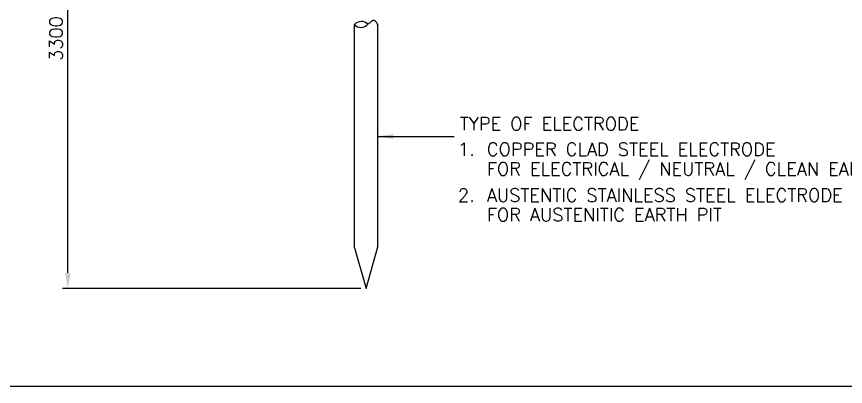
# Model space of a CAD drawing. Header units: inches. Extents: x 1917 to 3477, y 820 to 1550.
# Drawn here: x 2037.5 to 2196.3, y 820.4 to 891.2 of the extents above; entities that cross this region are included whole.
import ezdxf

# ---------------------------------------------------------------- set-up
doc = ezdxf.new("R2010")
doc.units = ezdxf.units.IN
doc.header["$MEASUREMENT"] = 0
doc.layers.get('DEFPOINTS').update_dxf_attribs({"color": 8})
for name, color, linetype in [('DIM', 1, 'Continuous'), ('ELEC', 7, 'Continuous'), ('TITLE', 7, 'Continuous'), ('TXT30', 2, 'Continuous')]:
    doc.layers.add(name, color=color, linetype=linetype)
doc.styles.add('ROMANS', font='romans.shx')
doc.styles.add('romans1', font='romans.shx')
doc.dimstyles.new('SECTIONS', dxfattribs={"dimtxt": 2.5, "dimasz": 3, "dimexe": 1, "dimexo": 1, "dimgap": 1, "dimtad": 1, "dimdec": 0, "dimlfac": 20, "dimzin": 0, "dimdsep": 46, "dimtxsty": 'romans1', "dimcen": 0.625, "dimclrd": 1, "dimclre": 1, "dimclrt": 256, "dimadec": 0, "dimazin": 0, "dimtfac": 1, "dimtdec": 0, "dimtofl": 0, "dimtmove": 0, "dimatfit": 3, "dimfxl": 1, "dimtolj": 1, "dimtzin": 0, "dimarcsym": 0})

# ---------------------------------------------------------------- blocks, each defined once
blk = doc.blocks.new('*D64')
at = {"layer": 'DEFPOINTS', "color": 0, "transparency": 16777216}
for p in [(2047.36, 934.87), (2053.11, 934.87), (2104.47, 839.09)]:
    blk.add_point(p, dxfattribs=at)
at = {"layer": 'DIM', "color": 1, "lineweight": -2, "transparency": 16777216}
for p, q in [((2052.11, 934.87), (2046.36, 934.87)), ((2047.36, 842.09), (2047.36, 931.87)), ((2103.47, 839.09), (2046.36, 839.09))]:
    blk.add_line(p, q, dxfattribs=at)
at = {"layer": 'DIM', "color": 1, "transparency": 16777216}
for points in [[(2046.86, 931.87), (2047.86, 931.87), (2047.36, 934.87)], [(2046.86, 842.09), (2047.86, 842.09), (2047.36, 839.09)]]:
    blk.add_solid(points, dxfattribs=at)
at = {"layer": 'DIM', "color": 7, "transparency": 16777216, "insert": (2045.11, 886.98), "char_height": 2.5, "attachment_point": 5, "rotation": 90, "style": 'romans1'}
blk.add_mtext('\\A1;3300', dxfattribs=at)

msp = doc.modelspace()

# ---------------------------------------------------------------- linework, layer by layer
at = {"layer": 'ELEC', "color": 1}
for p, q in [((2102.26302, 846.92854), (2102.26302, 889.66472)), ((2106.6973, 847.10219), (2106.6973, 889.66472))]:
    msp.add_line(p, q, dxfattribs=at)
for points in [[(2106.6973, 889.66472), (2106.60074, 889.86273), (2106.51146, 890.01987), (2106.42887, 890.14139), (2106.35238, 890.23254), (2106.2814, 890.2986), (2106.21534, 890.34481), (2106.15361, 890.37645), (2106.09561, 890.39876), (2106.04083, 890.41614), (2105.98902, 890.42951), (2105.94001, 890.43888), (2105.89363, 890.44431), (2105.84972, 890.44583), (2105.80809, 890.44347), (2105.76859, 890.43727), (2105.73103, 890.42728), (2105.69515, 890.41351), (2105.66026, 890.39594), (2105.62557, 890.37453), (2105.5903, 890.34925), (2105.55367, 890.32006), (2105.51488, 890.28692), (2105.47315, 890.24979), (2105.4277, 890.20865), (2105.37772, 890.16342), (2105.32236, 890.11397), (2105.26074, 890.06014), (2105.192, 890.00176), (2105.11526, 889.93869), (2105.02965, 889.87075), (2104.9343, 889.79778), (2104.82833, 889.71963)], [(2102.26302, 846.92854), (2104.4728, 839.09382), (2106.6973, 847.10219)]]:
    msp.add_lwpolyline(points, dxfattribs=at)
for centre, radius, start, end in [((2103.57075, 888.52072), 1.7375, 43.6318237, 138.8206945), ((2103.52057, 890.86528), 1.73861, 223.6721769, 318.7803413)]:
    msp.add_arc(centre, radius, start, end, dxfattribs=at)
at = {"layer": 'TITLE'}
msp.add_line((2658.58336, 820.36019), (1916.75183, 820.36019), dxfattribs=at)

# ---------------------------------------------------------------- texts
at = {"layer": 'TXT30', "style": 'ROMANS'}
for s, p in [('TYPE OF ELECTRODE', (2122.42252, 869.41586)), ('1.', (2122.05672, 864.52391)), ('COPPER CLAD STEEL ELECTRODE', (2127.59582, 864.52391)), ('FOR ELECTRICAL / NEUTRAL / CLEAN EARTH PIT', (2127.59582, 860.77999)), ('2.', (2122.05672, 855.73927)), ('AUSTENTIC STAINLESS STEEL ELECTRODE', (2127.59582, 855.73927)), ('FOR AUSTENITIC EARTH PIT', (2127.59582, 851.99536))]:
    msp.add_text(s, height=2.5, dxfattribs=at).set_placement(p)

# ---------------------------------------------------------------- dimensions: what is measured, and where the dimension line sits
at = {"layer": 'DIM'}
dim = msp.add_linear_dim(base=(2047.36178, 934.8709), p1=(2104.4728, 839.09382), p2=(2053.10966, 934.8709), angle=90, text='3300', dimstyle='SECTIONS', override={"dimlfac": 7.5, "dimclrt": 7}, dxfattribs=at)
dim.commit()
dim.dimension.update_dxf_attribs({"geometry": '*D64', "text_midpoint": (2045.11178, 886.98236)})

# ---------------------------------------------------------------- leaders
msp.add_leader([(2106.6973, 868.23933), (2121.31061, 868.23933)], dimstyle='SECTIONS', override={"dimlfac": 7.5, "dimtxsty": 'romans1'}, dxfattribs=at)

doc.saveas('drawing.dxf')
